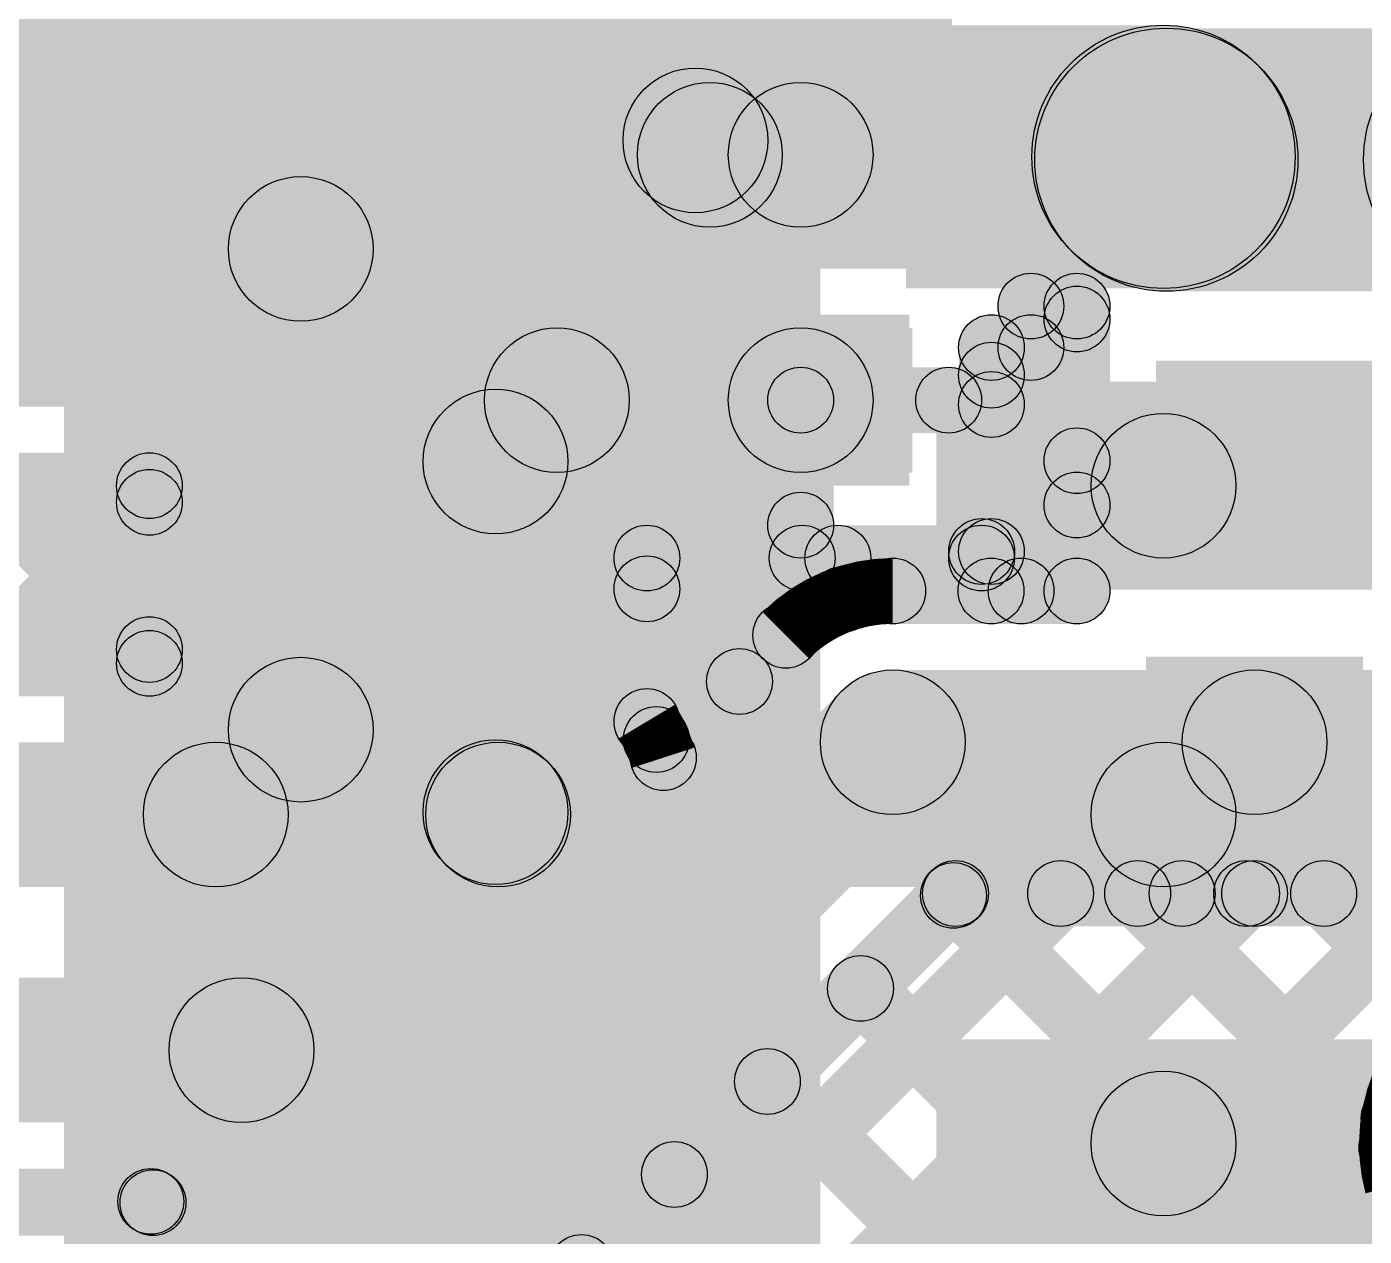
# Model space of a CAD drawing. Header units: millimetres. Extents: x -0.08 to 3.07, y -0.08 to 2.73.
# Drawn here: x 1.3824 to 1.5857, y 0.7399 to 0.9238 of the extents above; entities that cross this region are included whole.
import ezdxf

# ---------------------------------------------------------------- set-up
doc = ezdxf.new("R2010")
doc.units = ezdxf.units.MM
doc.header["$MEASUREMENT"] = 0
for name, color, linetype in [('BottomLayer', 5, 'Continuous'), ('BottomPaste', 16, 'Continuous'), ('BottomSolder', 6, 'Continuous'), ('TopLayer', 1, 'Continuous'), ('TopPaste', 8, 'Continuous'), ('TopSolder', 216, 'Continuous'), ('ViaHoleLayer', 16, 'Continuous')]:
    doc.layers.add(name, color=color, linetype=linetype)

# ---------------------------------------------------------------- blocks, each defined once
blk = doc.blocks.new('BQ2057WSNTR_56')
at = {"layer": 'TopLayer'}
for points in [[(0.13681, 0.08681), (0.13681, 0.06319), (0.07579, 0.06319), (0.07579, 0.08681)], [(0.13681, 0.03681), (0.13681, 0.01319), (0.07579, 0.01319), (0.07579, 0.03681)], [(0.13681, -0.01319), (0.13681, -0.03681), (0.07579, -0.03681), (0.07579, -0.01319)], [(0.13681, -0.06319), (0.13681, -0.08681), (0.07579, -0.08681), (0.07579, -0.06319)]]:
    blk.add_hatch(color=1, dxfattribs=at).paths.add_polyline_path(points)
at = {"layer": 'TopPaste'}
for points in [[(0.13681, 0.08681), (0.13681, 0.06319), (0.07579, 0.06319), (0.07579, 0.08681)], [(0.13681, 0.03681), (0.13681, 0.01319), (0.07579, 0.01319), (0.07579, 0.03681)], [(0.13681, -0.01319), (0.13681, -0.03681), (0.07579, -0.03681), (0.07579, -0.01319)], [(0.13681, -0.06319), (0.13681, -0.08681), (0.07579, -0.08681), (0.07579, -0.06319)]]:
    blk.add_hatch(color=8, dxfattribs=at).paths.add_polyline_path(points)
at = {"layer": 'TopSolder'}
for points in [[(0.14081, 0.09081), (0.14081, 0.05919), (0.07179, 0.05919), (0.07179, 0.09081)], [(0.14081, 0.04081), (0.14081, 0.00919), (0.07179, 0.00919), (0.07179, 0.04081)], [(0.14081, -0.00919), (0.14081, -0.04081), (0.07179, -0.04081), (0.07179, -0.00919)], [(0.14081, -0.05919), (0.14081, -0.09081), (0.07179, -0.09081), (0.07179, -0.05919)]]:
    blk.add_hatch(color=216, dxfattribs=at).paths.add_polyline_path(points)
blk = doc.blocks.new('R__0402_B_81')
at = {"layer": 'BottomLayer'}
for points in [[(-0.0095, 0.0125), (-0.0095, -0.0125), (-0.0275, -0.0125), (-0.0275, 0.0125)], [(0.0275, 0.0125), (0.0275, -0.0125), (0.0095, -0.0125), (0.0095, 0.0125)]]:
    blk.add_hatch(color=5, dxfattribs=at).paths.add_polyline_path(points)
at = {"layer": 'BottomPaste'}
for points in [[(-0.0095, 0.0125), (-0.0095, -0.0125), (-0.0275, -0.0125), (-0.0275, 0.0125)], [(0.0275, 0.0125), (0.0275, -0.0125), (0.0095, -0.0125), (0.0095, 0.0125)]]:
    blk.add_hatch(color=16, dxfattribs=at).paths.add_polyline_path(points)
at = {"layer": 'BottomSolder'}
for points in [[(-0.0055, 0.0165), (-0.0055, -0.0165), (-0.0315, -0.0165), (-0.0315, 0.0165)], [(0.0315, 0.0165), (0.0315, -0.0165), (0.0055, -0.0165), (0.0055, 0.0165)]]:
    blk.add_hatch(color=6, dxfattribs=at).paths.add_polyline_path(points)
blk = doc.blocks.new('RES_0805_B_83')
at = {"layer": 'BottomLayer'}
for points in [[(-0.06, 0.025), (-0.02, 0.025), (-0.02, -0.025), (-0.06, -0.025)], [(0.02, 0.025), (0.06, 0.025), (0.06, -0.025), (0.02, -0.025)]]:
    blk.add_hatch(color=5, dxfattribs=at).paths.add_polyline_path(points)
at = {"layer": 'BottomPaste'}
for points in [[(-0.06, 0.025), (-0.02, 0.025), (-0.02, -0.025), (-0.06, -0.025)], [(0.02, 0.025), (0.06, 0.025), (0.06, -0.025), (0.02, -0.025)]]:
    blk.add_hatch(color=16, dxfattribs=at).paths.add_polyline_path(points)
at = {"layer": 'BottomSolder'}
for points in [[(-0.064, 0.029), (-0.016, 0.029), (-0.016, -0.029), (-0.064, -0.029)], [(0.016, 0.029), (0.064, 0.029), (0.064, -0.029), (0.016, -0.029)]]:
    blk.add_hatch(color=6, dxfattribs=at).paths.add_polyline_path(points)
blk = doc.blocks.new('C___0402_B_111')
at = {"layer": 'BottomLayer'}
for points in [[(-0.0095, 0.0125), (-0.0095, -0.0125), (-0.0275, -0.0125), (-0.0275, 0.0125)], [(0.0275, 0.0125), (0.0275, -0.0125), (0.0095, -0.0125), (0.0095, 0.0125)]]:
    blk.add_hatch(color=5, dxfattribs=at).paths.add_polyline_path(points)
at = {"layer": 'BottomPaste'}
for points in [[(-0.0095, 0.0125), (-0.0095, -0.0125), (-0.0275, -0.0125), (-0.0275, 0.0125)], [(0.0275, 0.0125), (0.0275, -0.0125), (0.0095, -0.0125), (0.0095, 0.0125)]]:
    blk.add_hatch(color=16, dxfattribs=at).paths.add_polyline_path(points)
at = {"layer": 'BottomSolder'}
for points in [[(-0.0055, 0.0165), (-0.0055, -0.0165), (-0.0315, -0.0165), (-0.0315, 0.0165)], [(0.0315, 0.0165), (0.0315, -0.0165), (0.0055, -0.0165), (0.0055, 0.0165)]]:
    blk.add_hatch(color=6, dxfattribs=at).paths.add_polyline_path(points)

msp = doc.modelspace()

# ---------------------------------------------------------------- hatches: boundary and pattern name
at = {"layer": 'BottomLayer'}
for points in [[(1.391, 0.946), (1.28, 0.946), (1.28, 0.866), (1.391, 0.866)], [(1.413, 0.887), (1.523, 0.887), (1.523, 0.946), (1.413, 0.946)], [(1.48619, 0.89331), (1.48619, 0.91531), (1.5, 0.91531), (1.5, 0.89331)], [(1.5, 0.89331), (1.5, 0.91531), (1.6048, 0.91531), (1.6048, 0.89331)], [(1.47622, 0.89872), (1.49178, 0.91428), (1.49397, 0.91209), (1.47841, 0.89653)], [(1.435, 0.81691), (1.413, 0.81691), (1.413, 0.89), (1.435, 0.89)], [(1.535, 0.87631), (1.535, 0.88631), (1.542, 0.88631), (1.542, 0.87631)], [(1.53254, 0.86281), (1.52546, 0.86988), (1.53846, 0.88288), (1.54554, 0.87581)], [(1.54, 0.875), (1.53, 0.875), (1.53, 0.88131), (1.54, 0.88131)], [(1.547, 0.838), (1.537, 0.838), (1.537, 0.88131), (1.547, 0.88131)], [(1.529, 0.87), (1.529, 0.88), (1.535, 0.88), (1.535, 0.87)], [(1.46294, 0.856), (1.46294, 0.878), (1.5, 0.878), (1.5, 0.856)], [(1.5, 0.856), (1.517, 0.856), (1.517, 0.878), (1.5, 0.878)], [(1.4614, 0.8499), (1.44585, 0.86546), (1.45517, 0.87478), (1.47072, 0.85922)], [(1.534, 0.844), (1.524, 0.844), (1.524, 0.875), (1.534, 0.875)], [(1.52546, 0.86726), (1.53254, 0.87433), (1.54554, 0.86133), (1.53846, 0.85426)], [(1.554, 0.841), (1.626, 0.841), (1.626, 0.873), (1.554, 0.873)], [(1.5, 0.862), (1.5, 0.872), (1.5225, 0.872), (1.5225, 0.862)], [(1.505, 0.848), (1.495, 0.848), (1.495, 0.867), (1.505, 0.867)], [(1.289, 0.849), (1.289, 0.859), (1.401, 0.859), (1.401, 0.849)], [(1.37255, 0.85046), (1.37963, 0.85754), (1.40454, 0.83263), (1.39746, 0.82555)], [(1.46463, 0.80437), (1.44263, 0.80437), (1.44263, 0.85768), (1.46463, 0.85768)], [(1.38005, 0.82346), (1.37298, 0.83054), (1.39746, 0.85502), (1.40454, 0.84795)], [(1.406, 0.827), (1.396, 0.827), (1.396, 0.854), (1.406, 0.854)], [(1.53248, 0.83446), (1.5254, 0.84154), (1.53846, 0.8546), (1.54554, 0.84752)], [(1.47663, 0.838), (1.47663, 0.848), (1.5275, 0.848), (1.5275, 0.838)], [(1.4816, 0.81187), (1.47453, 0.81894), (1.50212, 0.84654), (1.50919, 0.83946)], [(1.49669, 0.83946), (1.50376, 0.84654), (1.51002, 0.84027), (1.50295, 0.8332)], [(1.52398, 0.84046), (1.53105, 0.84754), (1.53705, 0.84154), (1.52998, 0.83446)], [(1.48162, 0.81815), (1.47162, 0.81815), (1.47162, 0.843), (1.48162, 0.843)], [(1.47309, 0.83478), (1.48016, 0.84185), (1.49424, 0.82777), (1.48717, 0.8207)], [(1.514, 0.833), (1.514, 0.843), (1.542, 0.843), (1.542, 0.833)], [(1.48266, 0.80912), (1.47559, 0.81619), (1.4942, 0.8348), (1.50127, 0.82773)], [(1.36716, 0.822), (1.36716, 0.832), (1.401, 0.832), (1.401, 0.822)], [(1.514, 0.804), (1.514, 0.826), (1.569, 0.826), (1.569, 0.804)], [(1.57, 0.804), (1.589, 0.804), (1.589, 0.826), (1.57, 0.826)], [(1.41887, 0.79622), (1.40331, 0.81178), (1.41622, 0.82469), (1.43178, 0.80913)], [(1.42878, 0.71422), (1.41322, 0.72978), (1.50622, 0.82278), (1.52178, 0.80722)], [(1.361, 0.793), (1.361, 0.815), (1.41109, 0.815), (1.41109, 0.793)], [(1.52353, 0.787), (1.52353, 0.797), (1.558, 0.797), (1.558, 0.787)], [(1.558, 0.787), (1.558, 0.797), (1.569, 0.797), (1.569, 0.787)], [(1.558, 0.787), (1.558, 0.797), (1.569, 0.797), (1.569, 0.787)], [(1.569, 0.787), (1.569, 0.797), (1.59334, 0.797), (1.59334, 0.787)], [(1.42204, 0.66746), (1.41497, 0.67454), (1.53597, 0.79554), (1.54304, 0.78846)], [(1.4408, 0.7022), (1.43373, 0.70927), (1.51999, 0.79554), (1.52706, 0.78846)], [(1.45033, 0.66746), (1.44326, 0.67454), (1.56426, 0.79554), (1.57133, 0.78846)], [(1.5197, 0.78817), (1.52677, 0.79524), (1.59422, 0.72779), (1.58715, 0.72072)], [(1.54769, 0.78846), (1.55476, 0.79554), (1.59342, 0.75688), (1.58635, 0.74981)], [(1.57598, 0.78846), (1.58305, 0.79554), (1.60248, 0.77611), (1.59541, 0.76904)], [(1.47861, 0.66746), (1.47154, 0.67454), (1.59064, 0.79363), (1.59771, 0.78656)], [(1.50556, 0.77403), (1.51263, 0.7811), (1.59932, 0.69441), (1.59225, 0.68734)], [(1.34281, 0.75719), (1.34281, 0.77919), (1.415, 0.77919), (1.415, 0.75719)], [(1.49142, 0.75989), (1.49849, 0.76696), (1.63091, 0.63454), (1.62384, 0.62746)], [(1.5069, 0.66746), (1.49983, 0.67454), (1.58667, 0.76138), (1.59374, 0.75431)], [(1.47727, 0.74575), (1.48434, 0.75282), (1.60263, 0.63454), (1.59555, 0.62746)], [(1.25816, 0.74), (1.25816, 0.75), (1.40154, 0.75), (1.40154, 0.74)], [(1.34281, 0.74019), (1.34281, 0.75019), (1.40122, 0.75019), (1.40122, 0.74019)]]:
    msp.add_hatch(color=5, dxfattribs=at).paths.add_polyline_path(points)
h = msp.add_hatch(color=5, dxfattribs=at)
edge = h.paths.add_edge_path()
edge.add_arc((1.484, 0.9065), 0.011, 0, 360)
h = msp.add_hatch(color=5, dxfattribs=at)
edge = h.paths.add_edge_path()
edge.add_arc((1.48619, 0.90431), 0.011, 0, 360)
h = msp.add_hatch(color=5, dxfattribs=at)
edge = h.paths.add_edge_path()
edge.add_arc((1.48619, 0.90431), 0.011, 0, 360)
h = msp.add_hatch(color=5, dxfattribs=at)
edge = h.paths.add_edge_path()
edge.add_arc((1.5, 0.90431), 0.011, 0, 360)
h = msp.add_hatch(color=5, dxfattribs=at)
edge = h.paths.add_edge_path()
edge.add_arc((1.5, 0.90431), 0.011, 0, 360)
h = msp.add_hatch(color=5, dxfattribs=at)
edge = h.paths.add_edge_path()
edge.add_arc((1.424, 0.89), 0.011, 0, 360)
h = msp.add_hatch(color=5, dxfattribs=at)
edge = h.paths.add_edge_path()
edge.add_arc((1.535, 0.88131), 0.005, 0, 360)
h = msp.add_hatch(color=5, dxfattribs=at)
edge = h.paths.add_edge_path()
edge.add_arc((1.535, 0.88131), 0.005, 0, 360)
h = msp.add_hatch(color=5, dxfattribs=at)
edge = h.paths.add_edge_path()
edge.add_arc((1.542, 0.88131), 0.005, 0, 360)
h = msp.add_hatch(color=5, dxfattribs=at)
edge = h.paths.add_edge_path()
edge.add_arc((1.542, 0.88131), 0.005, 0, 360)
h = msp.add_hatch(color=5, dxfattribs=at)
edge = h.paths.add_edge_path()
edge.add_arc((1.542, 0.87934), 0.005, 0, 360)
h = msp.add_hatch(color=5, dxfattribs=at)
edge = h.paths.add_edge_path()
edge.add_arc((1.529, 0.875), 0.005, 0, 360)
h = msp.add_hatch(color=5, dxfattribs=at)
edge = h.paths.add_edge_path()
edge.add_arc((1.529, 0.875), 0.005, 0, 360)
h = msp.add_hatch(color=5, dxfattribs=at)
edge = h.paths.add_edge_path()
edge.add_arc((1.535, 0.875), 0.005, 0, 360)
h = msp.add_hatch(color=5, dxfattribs=at)
edge = h.paths.add_edge_path()
edge.add_arc((1.535, 0.875), 0.005, 0, 360)
h = msp.add_hatch(color=5, dxfattribs=at)
edge = h.paths.add_edge_path()
edge.add_arc((1.46294, 0.867), 0.011, 0, 360)
h = msp.add_hatch(color=5, dxfattribs=at)
edge = h.paths.add_edge_path()
edge.add_arc((1.46294, 0.867), 0.011, 0, 360)
h = msp.add_hatch(color=5, dxfattribs=at)
edge = h.paths.add_edge_path()
edge.add_arc((1.5, 0.867), 0.011, 0, 360)
h = msp.add_hatch(color=5, dxfattribs=at)
edge = h.paths.add_edge_path()
edge.add_arc((1.529, 0.8708), 0.005, 0, 360)
h = msp.add_hatch(color=5, dxfattribs=at)
edge = h.paths.add_edge_path()
edge.add_arc((1.5, 0.867), 0.005, 0, 360)
h = msp.add_hatch(color=5, dxfattribs=at)
edge = h.paths.add_edge_path()
edge.add_arc((1.5, 0.867), 0.005, 0, 360)
h = msp.add_hatch(color=5, dxfattribs=at)
edge = h.paths.add_edge_path()
edge.add_arc((1.5225, 0.867), 0.005, 0, 360)
h = msp.add_hatch(color=5, dxfattribs=at)
edge = h.paths.add_edge_path()
edge.add_arc((1.529, 0.86634), 0.005, 0, 360)
h = msp.add_hatch(color=5, dxfattribs=at)
edge = h.paths.add_edge_path()
edge.add_arc((1.45362, 0.85768), 0.011, 0, 360)
h = msp.add_hatch(color=5, dxfattribs=at)
edge = h.paths.add_edge_path()
edge.add_arc((1.45362, 0.85768), 0.011, 0, 360)
h = msp.add_hatch(color=5, dxfattribs=at)
edge = h.paths.add_edge_path()
edge.add_arc((1.542, 0.8578), 0.005, 0, 360)
h = msp.add_hatch(color=5, dxfattribs=at)
edge = h.paths.add_edge_path()
edge.add_arc((1.401, 0.854), 0.005, 0, 360)
h = msp.add_hatch(color=5, dxfattribs=at)
edge = h.paths.add_edge_path()
edge.add_arc((1.401, 0.854), 0.005, 0, 360)
h = msp.add_hatch(color=5, dxfattribs=at)
edge = h.paths.add_edge_path()
edge.add_arc((1.401, 0.85148), 0.005, 0, 360)
h = msp.add_hatch(color=5, dxfattribs=at)
edge = h.paths.add_edge_path()
edge.add_arc((1.542, 0.85106), 0.005, 0, 360)
h = msp.add_hatch(color=5, dxfattribs=at)
edge = h.paths.add_edge_path()
edge.add_arc((1.5, 0.848), 0.005, 0, 360)
h = msp.add_hatch(color=5, dxfattribs=at)
edge = h.paths.add_edge_path()
edge.add_arc((1.47663, 0.843), 0.005, 0, 360)
h = msp.add_hatch(color=5, dxfattribs=at)
edge = h.paths.add_edge_path()
edge.add_arc((1.47663, 0.843), 0.005, 0, 360)
h = msp.add_hatch(color=5, dxfattribs=at)
edge = h.paths.add_edge_path()
edge.add_arc((1.50023, 0.843), 0.005, 0, 360)
h = msp.add_hatch(color=5, dxfattribs=at)
edge = h.paths.add_edge_path()
edge.add_arc((1.50566, 0.843), 0.005, 0, 360)
h = msp.add_hatch(color=5, dxfattribs=at)
edge = h.paths.add_edge_path()
edge.add_arc((1.5275, 0.843), 0.005, 0, 360)
h = msp.add_hatch(color=5, dxfattribs=at)
edge = h.paths.add_edge_path()
edge.add_arc((1.52751, 0.844), 0.005, 0, 360)
h = msp.add_hatch(color=5, dxfattribs=at)
edge = h.paths.add_edge_path()
edge.add_arc((1.529, 0.844), 0.005, 0, 360)
h = msp.add_hatch(color=5, dxfattribs=at)
edge = h.paths.add_edge_path()
edge.add_arc((1.47663, 0.83832), 0.005, 0, 360)
h = msp.add_hatch(color=5, dxfattribs=at)
edge = h.paths.add_edge_path()
edge.add_arc((1.50649, 0.83674), 0.005, 0, 360)
h = msp.add_hatch(color=5, dxfattribs=at)
edge = h.paths.add_edge_path()
edge.add_arc((1.514, 0.838), 0.005, 0, 360)
h = msp.add_hatch(color=5, dxfattribs=at)
edge = h.paths.add_edge_path()
edge.add_arc((1.514, 0.838), 0.005, 0, 360)
h = msp.add_hatch(color=5, dxfattribs=at)
edge = h.paths.add_edge_path()
edge.add_arc((1.514, 0.838), 0.005, 0, 360)
h = msp.add_hatch(color=5, dxfattribs=at)
edge = h.paths.add_edge_path()
edge.add_arc((1.52894, 0.838), 0.005, 0, 360)
h = msp.add_hatch(color=5, dxfattribs=at)
edge = h.paths.add_edge_path()
edge.add_arc((1.53351, 0.838), 0.005, 0, 360)
h = msp.add_hatch(color=5, dxfattribs=at)
edge = h.paths.add_edge_path()
edge.add_arc((1.542, 0.838), 0.005, 0, 360)
h = msp.add_hatch(color=5, dxfattribs=at)
edge = h.paths.add_edge_path()
edge.add_arc((1.542, 0.838), 0.005, 0, 360)
h = msp.add_hatch(color=5, dxfattribs=at)
edge = h.paths.add_edge_path()
edge.add_arc((1.49774, 0.83126), 0.005, 0, 360)
h = msp.add_hatch(color=5, dxfattribs=at)
edge = h.paths.add_edge_path()
edge.add_arc((1.49774, 0.83126), 0.005, 0, 360)
h = msp.add_hatch(color=5, dxfattribs=at)
edge = h.paths.add_edge_path()
edge.add_arc((1.49774, 0.83126), 0.005, 0, 360)
h = msp.add_hatch(color=5, dxfattribs=at)
edge = h.paths.add_edge_path()
edge.add_arc((1.401, 0.82909), 0.005, 0, 360)
h = msp.add_hatch(color=5, dxfattribs=at)
edge = h.paths.add_edge_path()
edge.add_arc((1.401, 0.827), 0.005, 0, 360)
h = msp.add_hatch(color=5, dxfattribs=at)
edge = h.paths.add_edge_path()
edge.add_arc((1.401, 0.827), 0.005, 0, 360)
h = msp.add_hatch(color=5, dxfattribs=at)
edge = h.paths.add_edge_path()
edge.add_arc((1.424, 0.81691), 0.011, 0, 360)
h = msp.add_hatch(color=5, dxfattribs=at)
edge = h.paths.add_edge_path()
edge.add_arc((1.424, 0.81691), 0.011, 0, 360)
h = msp.add_hatch(color=5, dxfattribs=at)
edge = h.paths.add_edge_path()
edge.add_arc((1.49071, 0.82424), 0.005, 0, 360)
h = msp.add_hatch(color=5, dxfattribs=at)
edge = h.paths.add_edge_path()
edge.add_arc((1.514, 0.815), 0.011, 0, 360)
h = msp.add_hatch(color=5, dxfattribs=at)
edge = h.paths.add_edge_path()
edge.add_arc((1.514, 0.815), 0.011, 0, 360)
h = msp.add_hatch(color=5, dxfattribs=at)
edge = h.paths.add_edge_path()
edge.add_arc((1.569, 0.815), 0.011, 0, 360)
h = msp.add_hatch(color=5, dxfattribs=at)
edge = h.paths.add_edge_path()
edge.add_arc((1.47663, 0.81815), 0.005, 0, 360)
h = msp.add_hatch(color=5, dxfattribs=at)
edge = h.paths.add_edge_path()
edge.add_arc((1.47663, 0.81815), 0.005, 0, 360)
h = msp.add_hatch(color=5, dxfattribs=at)
edge = h.paths.add_edge_path()
edge.add_arc((1.47806, 0.81541), 0.005, 0, 360)
h = msp.add_hatch(color=5, dxfattribs=at)
edge = h.paths.add_edge_path()
edge.add_arc((1.47913, 0.81265), 0.005, 0, 360)
h = msp.add_hatch(color=5, dxfattribs=at)
edge = h.paths.add_edge_path()
edge.add_arc((1.47913, 0.81265), 0.005, 0, 360)
h = msp.add_hatch(color=5, dxfattribs=at)
edge = h.paths.add_edge_path()
edge.add_arc((1.45362, 0.80437), 0.01181, 0, 360)
h = msp.add_hatch(color=5, dxfattribs=at)
edge = h.paths.add_edge_path()
edge.add_arc((1.45362, 0.80437), 0.011, 0, 360)
h = msp.add_hatch(color=5, dxfattribs=at)
edge = h.paths.add_edge_path()
edge.add_arc((1.41109, 0.804), 0.011, 0, 360)
h = msp.add_hatch(color=5, dxfattribs=at)
edge = h.paths.add_edge_path()
edge.add_arc((1.41109, 0.804), 0.011, 0, 360)
h = msp.add_hatch(color=5, dxfattribs=at)
edge = h.paths.add_edge_path()
edge.add_arc((1.52353, 0.792), 0.005, 0, 360)
h = msp.add_hatch(color=5, dxfattribs=at)
edge = h.paths.add_edge_path()
edge.add_arc((1.52353, 0.792), 0.005, 0, 360)
h = msp.add_hatch(color=5, dxfattribs=at)
edge = h.paths.add_edge_path()
edge.add_arc((1.53951, 0.792), 0.005, 0, 360)
h = msp.add_hatch(color=5, dxfattribs=at)
edge = h.paths.add_edge_path()
edge.add_arc((1.55123, 0.792), 0.005, 0, 360)
h = msp.add_hatch(color=5, dxfattribs=at)
edge = h.paths.add_edge_path()
edge.add_arc((1.558, 0.792), 0.005, 0, 360)
h = msp.add_hatch(color=5, dxfattribs=at)
edge = h.paths.add_edge_path()
edge.add_arc((1.558, 0.792), 0.005, 0, 360)
h = msp.add_hatch(color=5, dxfattribs=at)
edge = h.paths.add_edge_path()
edge.add_arc((1.558, 0.792), 0.005, 0, 360)
h = msp.add_hatch(color=5, dxfattribs=at)
edge = h.paths.add_edge_path()
edge.add_arc((1.56779, 0.792), 0.005, 0, 360)
h = msp.add_hatch(color=5, dxfattribs=at)
edge = h.paths.add_edge_path()
edge.add_arc((1.569, 0.792), 0.005, 0, 360)
h = msp.add_hatch(color=5, dxfattribs=at)
edge = h.paths.add_edge_path()
edge.add_arc((1.569, 0.792), 0.005, 0, 360)
h = msp.add_hatch(color=5, dxfattribs=at)
edge = h.paths.add_edge_path()
edge.add_arc((1.569, 0.792), 0.005, 0, 360)
h = msp.add_hatch(color=5, dxfattribs=at)
edge = h.paths.add_edge_path()
edge.add_arc((1.57951, 0.792), 0.005, 0, 360)
h = msp.add_hatch(color=5, dxfattribs=at)
edge = h.paths.add_edge_path()
edge.add_arc((1.52323, 0.79171), 0.005, 0, 360)
h = msp.add_hatch(color=5, dxfattribs=at)
edge = h.paths.add_edge_path()
edge.add_arc((1.50909, 0.77757), 0.005, 0, 360)
h = msp.add_hatch(color=5, dxfattribs=at)
edge = h.paths.add_edge_path()
edge.add_arc((1.415, 0.76819), 0.01181, 0, 360)
h = msp.add_hatch(color=5, dxfattribs=at)
edge = h.paths.add_edge_path()
edge.add_arc((1.415, 0.76819), 0.011, 0, 360)
h = msp.add_hatch(color=5, dxfattribs=at)
edge = h.paths.add_edge_path()
edge.add_arc((1.49495, 0.76342), 0.005, 0, 360)
h = msp.add_hatch(color=5, dxfattribs=at)
edge = h.paths.add_edge_path()
edge.add_arc((1.59021, 0.75785), 0.005, 0, 360)
h = msp.add_hatch(color=5, dxfattribs=at)
edge = h.paths.add_edge_path()
edge.add_arc((1.58988, 0.75335), 0.005, 0, 360)
h = msp.add_hatch(color=5, dxfattribs=at)
edge = h.paths.add_edge_path()
edge.add_arc((1.48081, 0.74928), 0.005, 0, 360)
h = msp.add_hatch(color=5, dxfattribs=at)
edge = h.paths.add_edge_path()
edge.add_arc((1.40122, 0.74519), 0.005, 0, 360)
h = msp.add_hatch(color=5, dxfattribs=at)
edge = h.paths.add_edge_path()
edge.add_arc((1.40154, 0.745), 0.005, 0, 360)
h = msp.add_hatch(color=5, dxfattribs=at)
edge = h.paths.add_edge_path()
edge.add_arc((1.46667, 0.73514), 0.005, 0, 360)
at = {"layer": 'TopLayer'}
for points in [[(1.388, 0.567), (1.503, 0.567), (1.503, 1.434), (1.388, 1.434)], [(1.516, 0.884), (1.554, 0.884), (1.554, 0.924), (1.516, 0.924)], [(1.55559, 0.88356), (1.55559, 0.92356), (1.60556, 0.92356), (1.60556, 0.88356)], [(1.54101, 0.88986), (1.56929, 0.91814), (1.56974, 0.9177), (1.54145, 0.88941)], [(1.55515, 0.843), (1.55515, 0.865), (1.613, 0.865), (1.613, 0.843)], [(1.454, 0.793), (1.454, 0.815), (1.55515, 0.815), (1.55515, 0.793)], [(1.55515, 0.793), (1.55515, 0.815), (1.623, 0.815), (1.623, 0.793)], [(1.44585, 0.7966), (1.4614, 0.81215), (1.46178, 0.81178), (1.44622, 0.79622)], [(1.55515, 0.743), (1.55515, 0.765), (1.61356, 0.765), (1.61356, 0.743)]]:
    msp.add_hatch(color=1, dxfattribs=at).paths.add_polyline_path(points)
h = msp.add_hatch(color=1, dxfattribs=at)
edge = h.paths.add_edge_path()
edge.add_arc((1.55515, 0.904), 0.02, 0, 360)
h = msp.add_hatch(color=1, dxfattribs=at)
edge = h.paths.add_edge_path()
edge.add_arc((1.55559, 0.90356), 0.02, 0, 360)
h = msp.add_hatch(color=1, dxfattribs=at)
edge = h.paths.add_edge_path()
edge.add_arc((1.55559, 0.90356), 0.02, 0, 360)
h = msp.add_hatch(color=1, dxfattribs=at)
edge = h.paths.add_edge_path()
edge.add_arc((1.60556, 0.90356), 0.02, 0, 360)
h = msp.add_hatch(color=1, dxfattribs=at)
edge = h.paths.add_edge_path()
edge.add_arc((1.55515, 0.854), 0.011, 0, 360)
h = msp.add_hatch(color=1, dxfattribs=at)
edge = h.paths.add_edge_path()
edge.add_arc((1.45362, 0.80437), 0.01181, 0, 360)
h = msp.add_hatch(color=1, dxfattribs=at)
edge = h.paths.add_edge_path()
edge.add_arc((1.45362, 0.80437), 0.011, 0, 360)
h = msp.add_hatch(color=1, dxfattribs=at)
edge = h.paths.add_edge_path()
edge.add_arc((1.454, 0.804), 0.011, 0, 360)
h = msp.add_hatch(color=1, dxfattribs=at)
edge = h.paths.add_edge_path()
edge.add_arc((1.454, 0.804), 0.011, 0, 360)
h = msp.add_hatch(color=1, dxfattribs=at)
edge = h.paths.add_edge_path()
edge.add_arc((1.55515, 0.804), 0.011, 0, 360)
h = msp.add_hatch(color=1, dxfattribs=at)
edge = h.paths.add_edge_path()
edge.add_arc((1.55515, 0.804), 0.011, 0, 360)
h = msp.add_hatch(color=1, dxfattribs=at)
edge = h.paths.add_edge_path()
edge.add_arc((1.415, 0.76819), 0.01181, 0, 360)
h = msp.add_hatch(color=1, dxfattribs=at)
edge = h.paths.add_edge_path()
edge.add_arc((1.55515, 0.754), 0.011, 0, 360)
at = {"layer": 'ViaHoleLayer'}
h = msp.add_hatch(color=16, dxfattribs=at)
edge = h.paths.add_edge_path()
edge.add_arc((1.45362, 0.80437), 0.00591, 0, 360)
h = msp.add_hatch(color=16, dxfattribs=at)
edge = h.paths.add_edge_path()
edge.add_arc((1.415, 0.76819), 0.00591, 0, 360)

# ---------------------------------------------------------------- linework, layer by layer
at = {"layer": 'BottomLayer', "const_width": 0.01}
for points in [[(1.49774, 0.83126, -0.198912), (1.514, 0.838)], [(1.49774, 0.83126, -0.198912), (1.514, 0.838)], [(1.47663, 0.81815, -0.056517), (1.47913, 0.81265)], [(1.59069, 0.74771, -0.388419), (1.60551, 0.77624)]]:
    msp.add_lwpolyline(points, format="xyb", dxfattribs=at)
at = {"layer": 'BottomLayer'}
for centre, radius in [((1.484, 0.9065), 0.011), ((1.48619, 0.90431), 0.011), ((1.48619, 0.90431), 0.011), ((1.5, 0.90431), 0.011), ((1.5, 0.90431), 0.011), ((1.424, 0.89), 0.011), ((1.535, 0.88131), 0.005), ((1.535, 0.88131), 0.005), ((1.542, 0.88131), 0.005), ((1.542, 0.88131), 0.005), ((1.542, 0.87934), 0.005), ((1.529, 0.875), 0.005), ((1.529, 0.875), 0.005), ((1.535, 0.875), 0.005), ((1.535, 0.875), 0.005), ((1.46294, 0.867), 0.011), ((1.46294, 0.867), 0.011), ((1.5, 0.867), 0.011), ((1.529, 0.8708), 0.005), ((1.5, 0.867), 0.005), ((1.5, 0.867), 0.005), ((1.5225, 0.867), 0.005), ((1.529, 0.86634), 0.005), ((1.45362, 0.85768), 0.011), ((1.45362, 0.85768), 0.011), ((1.542, 0.8578), 0.005), ((1.401, 0.854), 0.005), ((1.401, 0.854), 0.005), ((1.401, 0.85148), 0.005), ((1.542, 0.85106), 0.005), ((1.5, 0.848), 0.005), ((1.47663, 0.843), 0.005), ((1.47663, 0.843), 0.005), ((1.50023, 0.843), 0.005), ((1.50566, 0.843), 0.005), ((1.5275, 0.843), 0.005), ((1.52751, 0.844), 0.005), ((1.529, 0.844), 0.005), ((1.47663, 0.83832), 0.005), ((1.50649, 0.83674), 0.005), ((1.514, 0.838), 0.005), ((1.514, 0.838), 0.005), ((1.514, 0.838), 0.005), ((1.52894, 0.838), 0.005), ((1.53351, 0.838), 0.005), ((1.542, 0.838), 0.005), ((1.542, 0.838), 0.005), ((1.49774, 0.83126), 0.005), ((1.49774, 0.83126), 0.005), ((1.49774, 0.83126), 0.005), ((1.401, 0.82909), 0.005), ((1.401, 0.827), 0.005), ((1.401, 0.827), 0.005), ((1.424, 0.81691), 0.011), ((1.424, 0.81691), 0.011), ((1.49071, 0.82424), 0.005), ((1.514, 0.815), 0.011), ((1.514, 0.815), 0.011), ((1.569, 0.815), 0.011), ((1.47663, 0.81815), 0.005), ((1.47663, 0.81815), 0.005), ((1.47806, 0.81541), 0.005), ((1.47913, 0.81265), 0.005), ((1.47913, 0.81265), 0.005), ((1.45362, 0.80437), 0.011), ((1.41109, 0.804), 0.011), ((1.41109, 0.804), 0.011), ((1.52353, 0.792), 0.005), ((1.52353, 0.792), 0.005), ((1.53951, 0.792), 0.005), ((1.55123, 0.792), 0.005), ((1.558, 0.792), 0.005), ((1.558, 0.792), 0.005), ((1.558, 0.792), 0.005), ((1.56779, 0.792), 0.005), ((1.569, 0.792), 0.005), ((1.569, 0.792), 0.005), ((1.569, 0.792), 0.005), ((1.57951, 0.792), 0.005), ((1.52323, 0.79171), 0.005), ((1.50909, 0.77757), 0.005), ((1.415, 0.76819), 0.011), ((1.49495, 0.76342), 0.005), ((1.59021, 0.75785), 0.005), ((1.58988, 0.75335), 0.005), ((1.48081, 0.74928), 0.005), ((1.40122, 0.74519), 0.005), ((1.40154, 0.745), 0.005), ((1.46667, 0.73514), 0.005)]:
    msp.add_circle(centre, radius, dxfattribs=at)
at = {"layer": 'TopLayer'}
for centre, radius in [((1.55515, 0.904), 0.02), ((1.55559, 0.90356), 0.02), ((1.55559, 0.90356), 0.02), ((1.60556, 0.90356), 0.02), ((1.55515, 0.854), 0.011), ((1.45362, 0.80437), 0.011), ((1.454, 0.804), 0.011), ((1.454, 0.804), 0.011), ((1.55515, 0.804), 0.011), ((1.55515, 0.804), 0.011), ((1.55515, 0.754), 0.011)]:
    msp.add_circle(centre, radius, dxfattribs=at)

# ---------------------------------------------------------------- block references
for name, p, rotation in [('RES_0805_B_83', (1.41, 0.914), 360), ('BQ2057WSNTR_56', (1.44885, 0.829), 360), ('C___0402_B_111', (1.5, 0.8855), 270), ('R__0402_B_81', (1.569, 0.8335), 90)]:
    msp.add_blockref(name, p, dxfattribs=dict(rotation=rotation))

doc.saveas('drawing.dxf')
